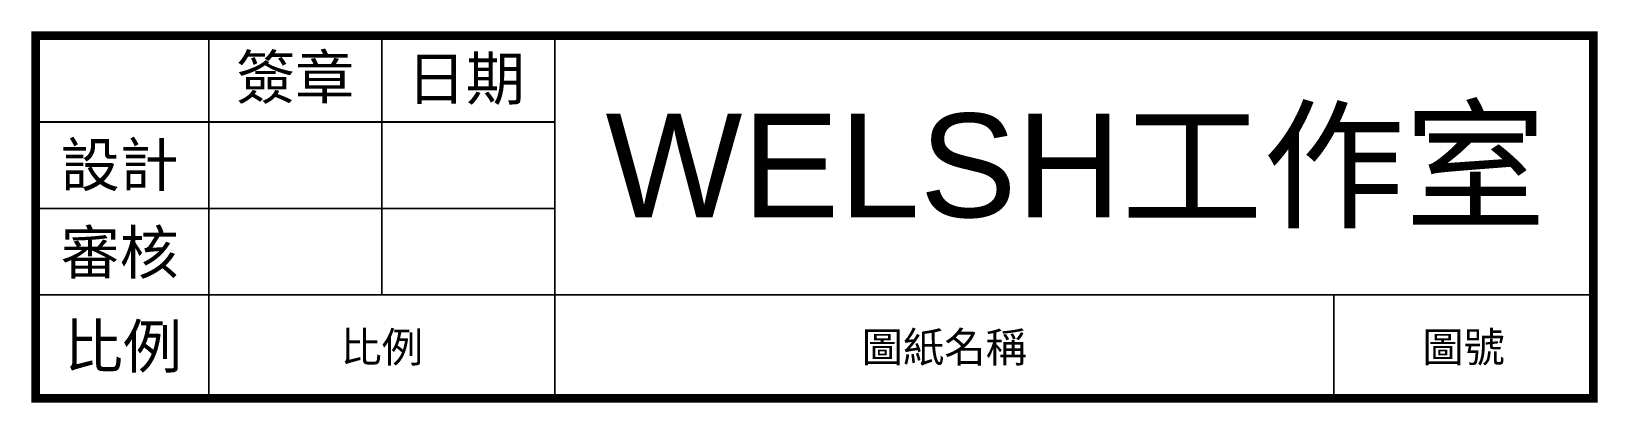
# Model space of a CAD drawing. Header units: centimetres. Extents: x 1804 to 1985, y 954 to 997.
import ezdxf
from ezdxf.enums import TextEntityAlignment as Align

# ---------------------------------------------------------------- set-up
doc = ezdxf.new("R2010")
doc.units = ezdxf.units.CM
doc.styles.get("Standard").update_dxf_attribs({"font": 'arial.ttf', "height": 12})
doc.styles.add('文3.5', font='', dxfattribs={"height": 3.5})
doc.styles.add('文5', font='', dxfattribs={"height": 5})
doc.styles.get('文3.5').set_extended_font_data('PMingLiU')
doc.styles.get('文5').set_extended_font_data('PMingLiU')

msp = doc.modelspace()

# ---------------------------------------------------------------- linework, layer by layer
at = {"const_width": 1}
msp.add_lwpolyline([(1804.49, 954.43), (1984.49, 954.43), (1984.49, 996.43), (1804.49, 996.43)], close=True, dxfattribs=at)
at = {"const_width": 0.2}
for points in [[(1824.49, 996.43), (1824.49, 954.43)], [(1844.49, 996.43), (1844.49, 966.43)], [(1864.49, 996.43), (1864.49, 954.43)], [(1804.49, 986.43), (1864.49, 986.43)], [(1804.49, 976.43), (1864.49, 976.43)], [(1804.49, 966.43), (1984.49, 966.43)], [(1954.49, 966.43), (1954.49, 954.43)]]:
    msp.add_lwpolyline(points, dxfattribs=at)

# ---------------------------------------------------------------- texts
at = {"style": '文5'}
for s, p in [('簽章', (1827.66, 989.11)), ('日期', (1847.38, 988.97)), ('設計', (1807.38, 978.97)), ('審核', (1807.38, 968.83)), ('比例', (1807.77, 957.97))]:
    msp.add_text(s, height=5, dxfattribs=at).set_placement(p)
msp.add_text('WELSH工作室', height=12).set_placement((1870.34, 975.41))
at = {"style": '文3.5'}
for tag, text, p in [('比例', '1:100', (1844.49, 960.43)), ('圖紙名稱', '傢俱平面配置圖', (1909.49, 960.43)), ('圖號', '001', (1969.49, 960.43))]:
    msp.add_attdef(tag, text=text, height=3.5, dxfattribs=at).set_placement(p, align=Align.MIDDLE)

doc.saveas('drawing.dxf')
